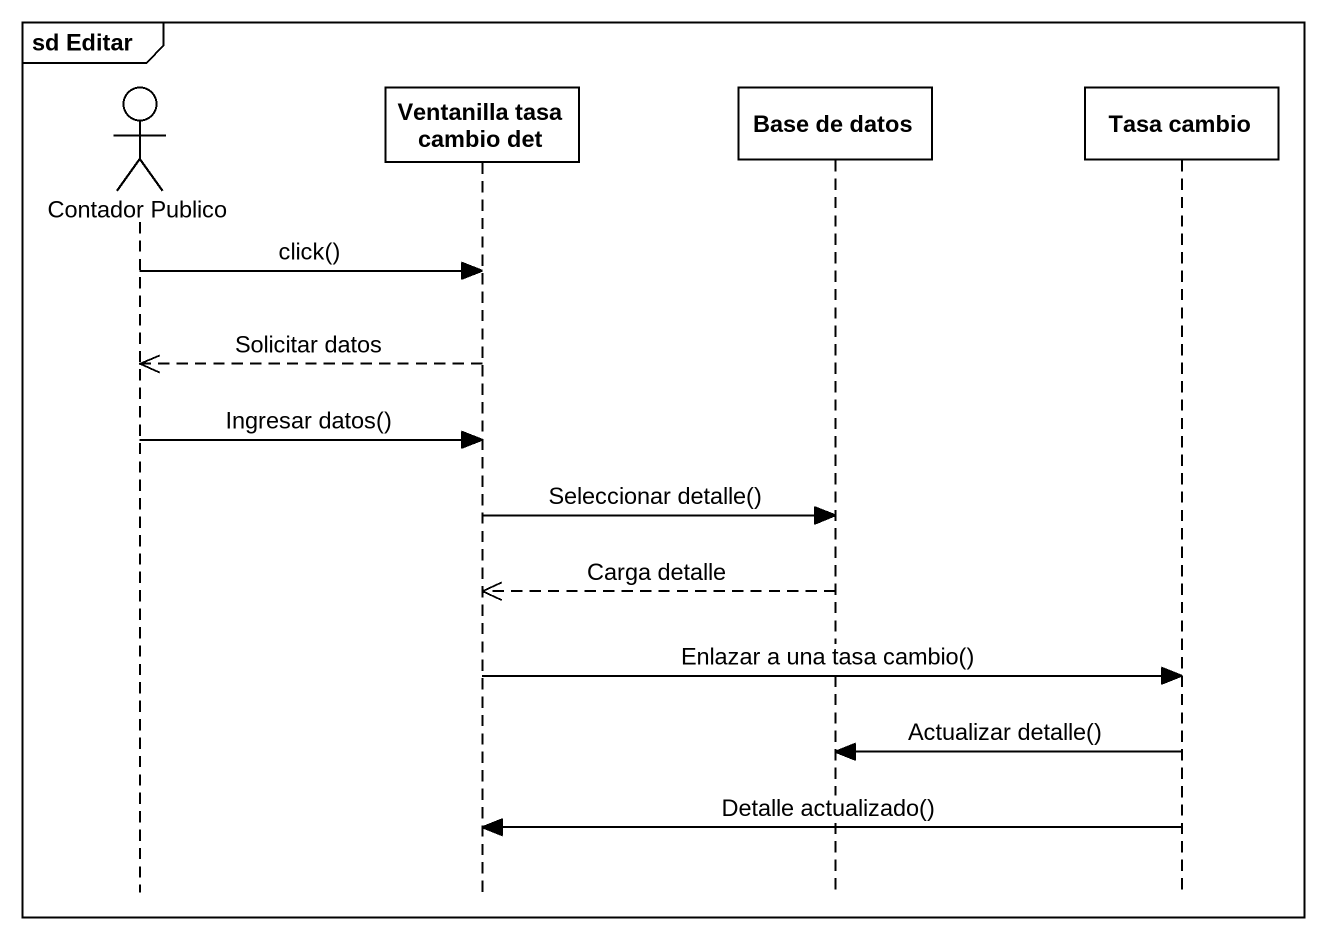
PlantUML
@startuml
mainframe sd Editar
hide footbox
actor "Contador Publico" as Contador_Publico
participant "Ventanilla tasa cambio det" as Ventanilla_tasa_cambio_det
participant "Base de datos" as Base_de_datos
participant "Tasa cambio" as Tasa_cambio

Contador_Publico -> Ventanilla_tasa_cambio_det : click()
Ventanilla_tasa_cambio_det -->> Contador_Publico : Solicitar datos
Contador_Publico -> Ventanilla_tasa_cambio_det : Ingresar datos()
Ventanilla_tasa_cambio_det -> Base_de_datos : Seleccionar detalle()
Base_de_datos -->> Ventanilla_tasa_cambio_det : Carga detalle
Ventanilla_tasa_cambio_det -> Tasa_cambio : Enlazar a una tasa cambio()
Tasa_cambio -> Base_de_datos : Actualizar detalle()
Tasa_cambio -> Ventanilla_tasa_cambio_det : Detalle actualizado()
@enduml
